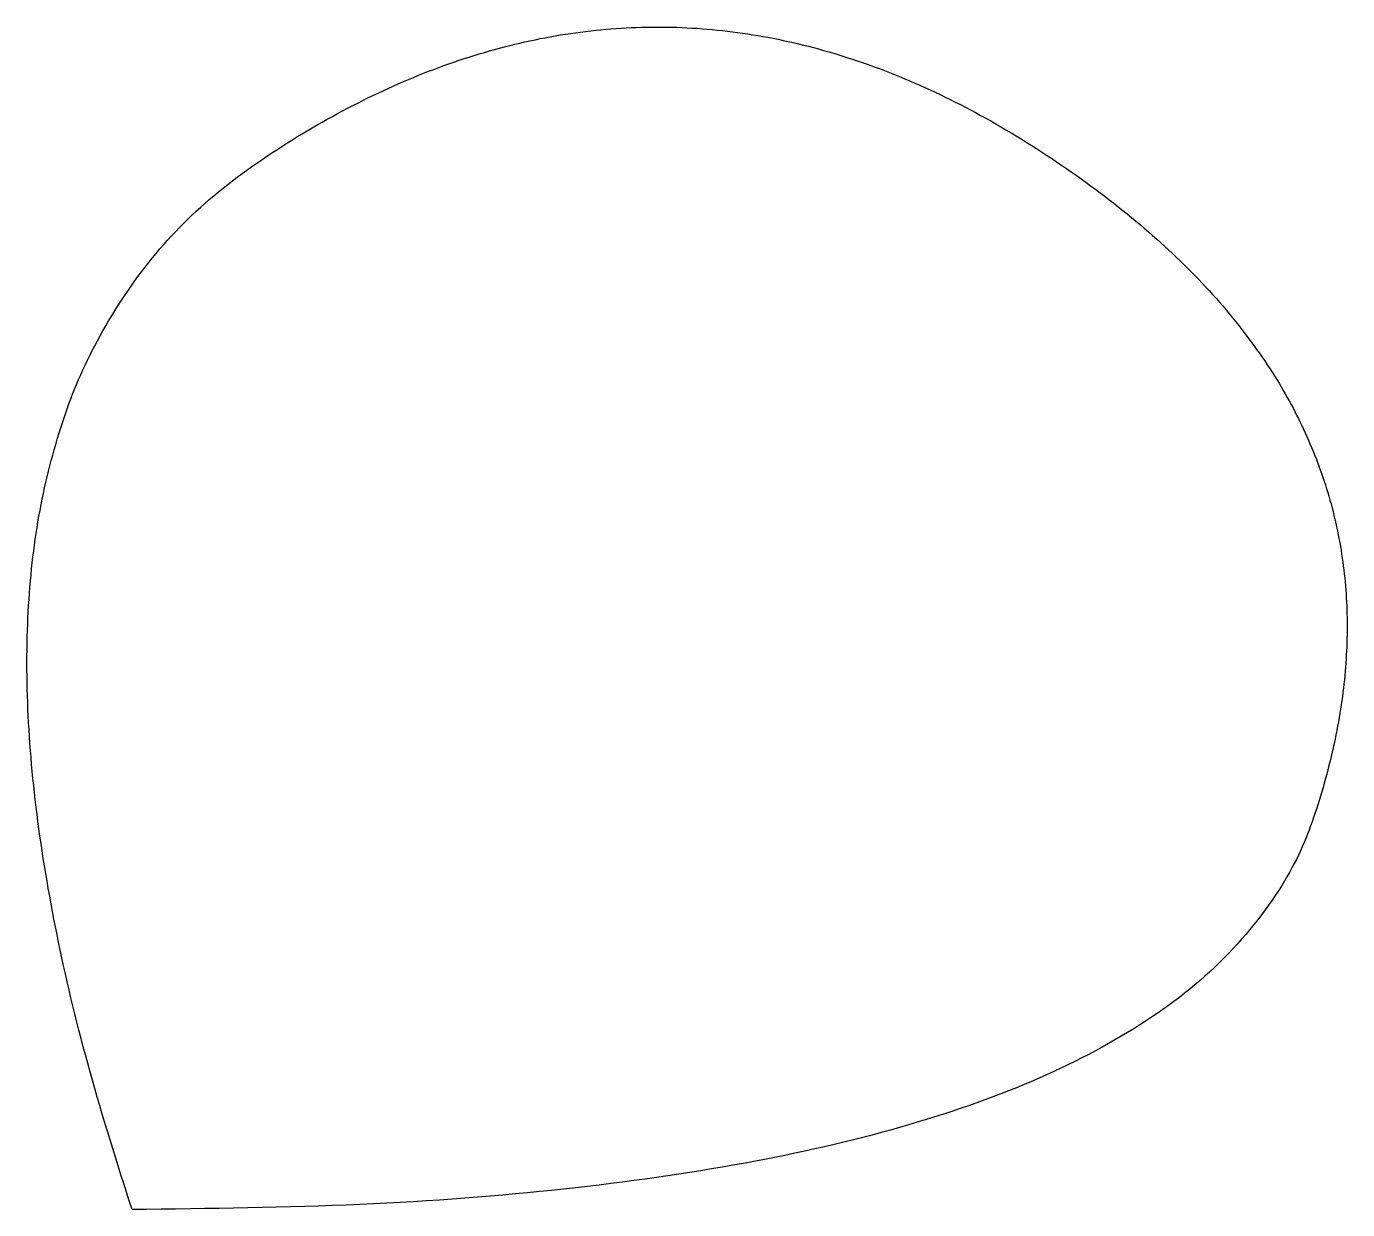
# Model space of a CAD drawing. Header units: metres. Extents: x -2 to 23.1, y 0 to 22.5.
import ezdxf

# ---------------------------------------------------------------- set-up
doc = ezdxf.new("R2010")
doc.units = ezdxf.units.M

msp = doc.modelspace()

# ---------------------------------------------------------------- linework, layer by layer
msp.add_open_spline([(0, 0), (20, 0), (25, 15), (10, 25), (-5, 15), (0, 0)], degree=2)

doc.saveas('drawing.dxf')
